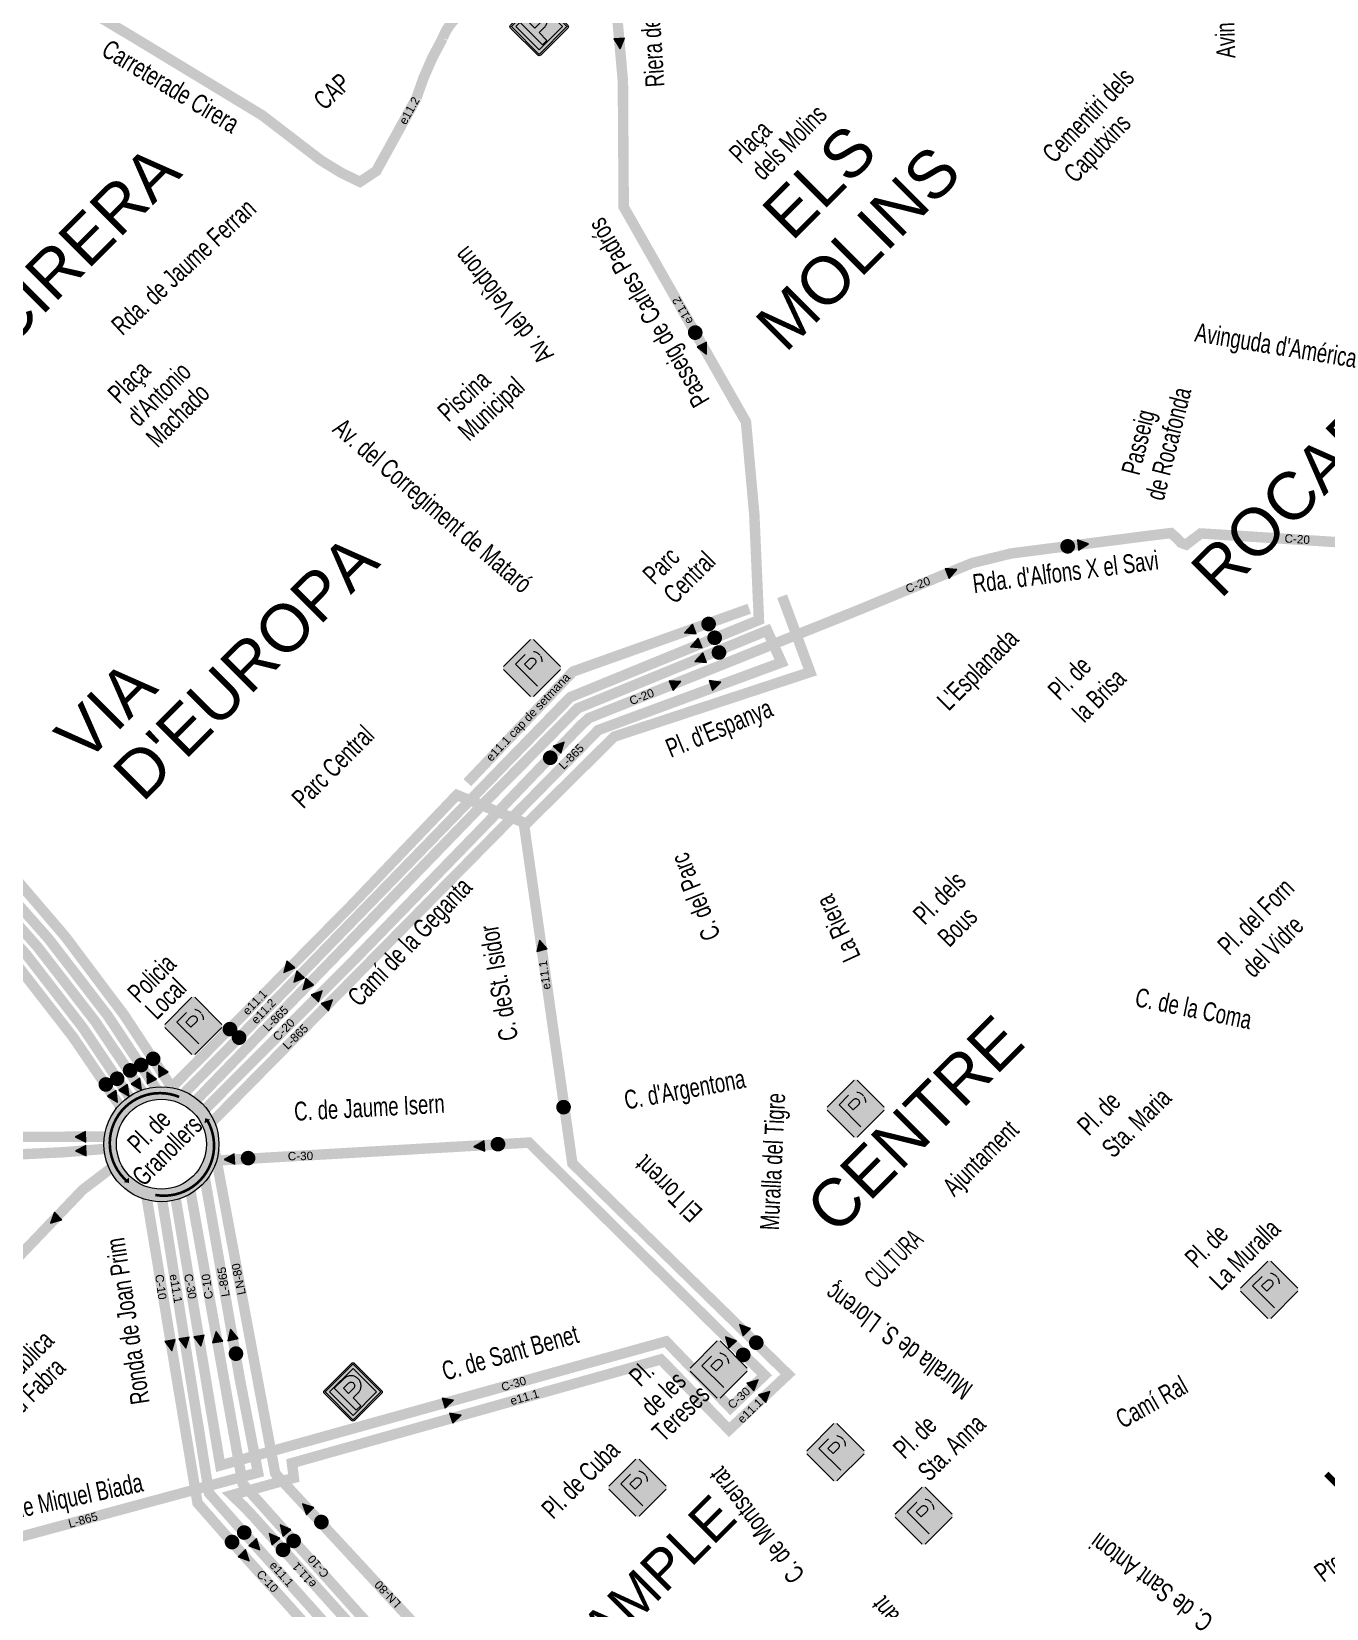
# Model space of a CAD drawing. Extents: x 449796 to 456316, y 4596501 to 4602531.
# Drawn here: x 452891 to 454127, y 4598677 to 4600182 of the extents above; entities that cross this region are included whole.
import ezdxf

# ---------------------------------------------------------------- set-up
doc = ezdxf.new("R2010")
doc.units = 0
doc.linetypes.add('TRAZOSX2', pattern=[38.099999999999994, 25.4, -12.7])
doc.layers.get('0').update_dxf_attribs({"linetype": 'CONTINUOUS', "lineweight": 0})
for name, color, linetype, lineweight in [('BLANC', 7, 'CONTINUOUS', 0), ('CAPA_ROTONDES', 250, 'CONTINUOUS', 0), ('DIRECCIONS-PARADES', 7, 'CONTINUOUS', 0), ('L-APARCAMENTGRATUIT', 7, 'CONTINUOUS', 0), ('L-APARCAMENTPAGAMENT', 7, 'CONTINUOUS', 0), ('L-C10', 57, 'CONTINUOUS', 0), ('L-C20', 25, 'CONTINUOUS', 0), ('L-C30', 14, 'CONTINUOUS', 0), ('L-C5', 205, 'CONTINUOUS', 0), ('L-e11.1', 210, 'CONTINUOUS', 0), ('L-e11.2', 201, 'CONTINUOUS', 0), ('L-N80', 160, 'CONTINUOUS', 0)]:
    doc.layers.add(name, color=color, linetype=linetype, lineweight=lineweight)
doc.styles.add('ARAIALN', font='arial.ttf', dxfattribs={"width": 0.8, "height": 18})
doc.styles.add('ARIAL', font='arial.ttf')

# ---------------------------------------------------------------- blocks, each defined once
blk = doc.blocks.new('P')
at = {"layer": 'L-APARCAMENTPAGAMENT'}
blk.add_hatch(color=172, dxfattribs=at).paths.add_polyline_path([(1.435167212504894, 39.99819298367947, 0.414213562373095), (-0.5944657232612371, 37.96856004698202), (-0.5944657237268984, 1.435167211573571, 0.4142135623730951), (1.435167211573571, -0.5944657237268984), (37.968560048379, -0.5944657232612371, 0.4142135624402939), (39.9981929846108, 1.435167211573571), (39.9981929846108, 37.96856004884467, 0.4142135623730913), (37.968560048379, 39.99819298367947)])
at = {"layer": 'L-APARCAMENTPAGAMENT', "true_color": 0xffffff}
h = blk.add_hatch(color=7, dxfattribs=at)
edge = h.paths.add_edge_path(flags=16)
edge.add_arc((24.05484896758571, 23.91307752439752), 3.495478944730116, 30.71059817088792, 49.30006168328151, ccw=False)
edge.add_arc((24.05484897037968, 23.91307752020657), 3.495478944322326, 5.592498012021792, 30.710598258793084, ccw=False)
edge.add_arc((24.05484898295254, 23.91307751182467), 3.495478933582907, 1.673142264735361e-07, 5.592498177674088, ccw=False)
edge.add_arc((24.05484896712005, 23.91307752486318), 3.495478948870347, -8.894966536140998, -6.139350716694025e-08, ccw=False)
edge.add_arc((24.05484896991402, 23.91307752067223), 3.495478945142701, -29.791601923780718, -8.894966472645024, ccw=False)
edge.add_arc((24.05484897270799, 23.91307751927525), 3.495478942230049, -51.264490652892505, -29.791601927498903, ccw=False)
edge.add_arc((24.05484896758571, 23.91307752439752), 3.495478949025283, 299.6227750311875, 308.7355093745671, ccw=False)
edge.add_arc((24.05484897084534, 23.91307752113789), 3.495478944427057, 279.6704905285054, 299.6227750106942, ccw=False)
edge.add_arc((24.054848971311, 23.91307752067223), 3.495478943761295, 269.99999999797603, 279.67049052188463, ccw=False)
edge.add_line((24.05484897037968, 20.41759857628495), (17.17664846846513, 20.41759857735508))
edge.add_line((17.1766484696418, 20.41759857814759), (17.17664846923022, 27.40855646617475))
edge.add_line((17.17664846917614, 27.40855646552518), (24.0548489724901, 27.40855646568981))
edge.add_arc((24.05484897037968, 23.91307752300054), 3.495478942984605, 64.20136737351157, 89.99999996491789, ccw=False)
edge.add_arc((24.05484897596762, 23.91307751880959), 3.49547894459056, 49.300061853778686, 64.20136749386359, ccw=False)
edge = h.paths.add_edge_path()
edge.add_arc((24.05484897177666, 23.91307752300054), 9.584377751416405, 307.6794013769576, 313.6419695487925)
edge.add_arc((24.05484897410497, 23.91307751787826), 9.5843777457481, 313.6419695591326, 322.5504112139257)
edge.add_arc((24.05484897270799, 23.91307752160355), 9.584377749280572, -37.44958880003903, -30.20358050608894)
edge.add_arc((24.05484896479174, 23.91307752579451), 9.58437775801698, -30.20358050847537, -24.89295224594267)
edge.add_arc((24.05484898062423, 23.91307751135901), 9.58437773804648, -24.89295220810667, -20.74165313887594)
edge.add_arc((24.05484896618873, 23.91307752579451), 9.584377756634114, -20.74165318891302, -11.77314218497909)
edge.add_arc((24.05484897503629, 23.91307751974091), 9.58437774717355, -11.77314215455291, -6.348978826227783)
edge.add_arc((24.0548489773646, 23.91307751322165), 9.584377743304197, -6.348978793625252, 4.232063234150635e-08)
edge.add_arc((24.05484896432608, 23.91307753045112), 9.584377757257382, -5.659157764173354e-08, 5.667254000176487)
edge.add_arc((24.05484897783026, 23.91307751415297), 9.584377745298376, 5.667254104664705, 12.19323907850049)
edge.add_arc((24.0548489629291, 23.9130775318481), 9.58437775612415, 12.19323895752766, 19.52774572658458)
edge.add_arc((24.05484897689894, 23.91307751787826), 9.584377747665616, 19.52774583245076, 32.68363649363748)
edge.add_arc((24.054848971311, 23.91307752067223), 9.584377750707587, 32.68363646133685, 38.02982573265564)
edge.add_arc((24.05484896758571, 23.91307752579451), 9.584377750571953, 38.02982569329566, 48.4655682337525)
edge.add_arc((24.05484897922724, 23.91307751415297), 9.584377751563233, 48.46556833135259, 55.56246225457729)
edge.add_arc((24.05484896525741, 23.9130775295198), 9.584377746891267, 55.56246213518865, 61.65457734612704)
edge.add_arc((24.05484897457063, 23.9130775174126), 9.584377752107605, 61.65457743087433, 71.82929009870801)
edge.add_arc((24.05484897224233, 23.91307751974091), 9.584377751600172, 71.82929008035917, 90.00000000664335)
edge.add_line((24.054848971311, 33.49745527142659), (11.08774966302621, 33.49745527224977))
edge.add_line((11.08774966327474, 33.49745527142659), (11.08774966343936, 3.909917369734234))
edge.add_line((11.0877496637404, 3.909917369950563), (17.17664846879355, 3.909917368880426))
edge.add_line((17.1766484673135, 3.909917368553579), (17.176648468219, 14.32869977096001))
edge.add_line((17.17664846917614, 14.32869977178052), (24.0548489724901, 14.32869977194516))
edge.add_arc((24.05484897503629, 23.91307751974091), 9.584377747873123, 269.9999999847449, 286.2427577278942)
edge.add_arc((24.05484896572307, 23.91307752905414), 9.584377759156581, 286.2427577653934, 293.5077133478839)
edge.add_arc((24.05484898015857, 23.91307751461864), 9.584377740199201, 293.5077133033909, 301.4631848625866)
edge.add_arc((24.05484896618873, 23.91307752719149), 9.584377758280404, 301.4631848943888, 307.6794013878447)
at = {"layer": 'BLANC', "color": 7, "true_color": 0xffffff}
blk.add_lwpolyline([(26.33424235554412, 26.56312258867547, -0.0812901872598679), (27.06011432642117, 25.6982254688628, -0.1100393314031237), (27.53369002463296, 24.25372099503875, -0.02440672045392688), (27.55032791662961, 23.91307752206922, -0.0388311125539456), (27.50828937627375, 23.37259401148185, -0.09143228955566976), (27.08835943229496, 22.17636011959985, -0.09396827701254386), (26.2420617705211, 21.18645447771996, -0.03978277228238483), (25.78262034803629, 20.87446284946054, -0.08727887551351807), (24.64202540740371, 20.46726892469451, -0.0422205352493504), (24.05484897037968, 20.41759857628495), (17.1766484696418, 20.41759857814759), (17.17664846917614, 27.40855646552518), (24.05484897224233, 27.4085564664565, -0.1130456603012297), (25.57611500797793, 27.06015913700685, -0.06511098961746435)], format="xyb", close=True, dxfattribs=at)
at = {"layer": 'L-APARCAMENTPAGAMENT', "color": 0}
for p, q in [((-0.5944657237268984, 1.435167211573571), (-0.5944657232612371, 37.968560048379)), ((1.435167212504894, 39.99819298321381), (37.96856004931033, 39.99819298414513)), ((39.9981929846108, 37.96856004884467), (39.99819298414513, 1.435167211573571)), ((37.968560048379, -0.5944657232612371), (1.435167211573571, -0.5944657237268984))]:
    blk.add_line(p, q, dxfattribs=at)
at = {"layer": 'L-APARCAMENTPAGAMENT', "color": 7, "true_color": 0xffffff}
for p, q in [((24.054848971311, 33.49745527142659), (11.08774966327474, 33.49745527142659)), ((11.08774966327474, 33.49745527142659), (11.0877496637404, 3.909917369950563))]:
    blk.add_line(p, q, dxfattribs=at)
for centre, radius, start, end in [((24.05484898062423, 23.91307751554996), 9.584377739646037, 313.6419695415607, 322.5504111963753), ((24.05484897410497, 23.9130775234662), 9.58437774701837, 32.68363645794631, 38.02982572891693), ((24.05484896525741, 23.91307752439752), 9.58437775709138, 322.5504112106204, 329.7964195044231), ((24.05484897550195, 23.91307751648128), 9.584377749447334, 19.52774583598304, 32.68363649703254), ((24.05484896525741, 23.91307752579451), 9.584377758311105, 329.7964194968187, 335.1070477594051), ((24.05484897922724, 23.91307751042768), 9.584377739116297, 335.1070478073385, 339.2583468764947), ((24.0548489689827, 23.91307752858847), 9.584377755220865, 339.2583467965741, 348.2268578002865), ((24.0548489568755, 23.91307753557339), 9.584377760880633, 12.19323892369323, 19.52774569210557), ((24.0548489857465, 23.91307751042768), 9.58437773782466, 5.66725413283524, 12.19323910679501), ((24.05484897596762, 23.91307751135901), 9.584377745812754, 353.6510212228974, 5.880599431093697e-08), ((24.05484896432608, 23.91307753045112), 9.584377757216224, 359.9999999436545, 5.667254000445632)]:
    blk.add_arc(centre, radius, start, end, dxfattribs=at)
blk = doc.blocks.new('PGRATIS')
at = {"layer": 'L-APARCAMENTGRATUIT', "linetype": 'TRAZOSX2'}
h = blk.add_hatch(color=150, dxfattribs=at)
edge = h.paths.add_edge_path()
edge.add_line((-0.00648022722452879, 0.6999097159132361), (-0.00648022722452879, 37.23330255271867))
edge.add_arc((2.023152708541602, 37.23330255225301), 2.029632935766131, 89.99999998685462, 179.9999999868546, ccw=False)
edge.add_line((2.023152709007263, 39.26293548801914), (38.55654554534703, 39.2629354884848))
edge.add_arc((38.55654554534702, 37.23330255318432), 2.029632935300484, 3.979039320256561e-13, 89.9999999999996, ccw=False)
edge.add_line((40.5861784806475, 37.23330255318433), (40.5861784806475, 0.6999097163788974))
edge.add_arc((38.55654554441571, 0.6999097168445585), 2.029632936231792, 269.99999998685456, 359.99999998685456, ccw=False)
edge.add_line((38.55654554395005, -1.329723219387233), (2.023152708075941, -1.329723219387233))
edge.add_arc((2.023152708075941, 0.6999097159132359), 2.029632935300469, 180, 270, ccw=False)
edge = h.paths.add_edge_path(flags=16)
edge.add_line((1.493519772775471, 0.6999097154475749), (1.493519772775471, 37.23330255225301))
edge.add_arc((2.023152708360548, 37.23330255289972), 0.5296329355850764, 89.9999999300382, 180.0000000699617, ccw=False)
edge.add_line((2.023152709007263, 37.7629354884848), (38.55654554488137, 37.76293548801914))
edge.add_arc((38.55654554556804, 37.23330255293967), 0.5296329350794693, 7.684280944886268e-08, 90.00000007428321, ccw=False)
edge.add_line((39.0861784806475, 37.23330255364999), (39.0861784806475, 0.6999097168445587))
edge.add_arc((38.55654554506243, 0.6999097161978434), 0.5296329355850773, -90.00000006996169, 6.996179990892415e-08, ccw=False)
edge.add_line((38.55654554441571, 0.1702767806127667), (2.023152708075941, 0.170276781078428))
edge.add_arc((2.023152707622109, 0.6999097159250651), 0.5296329348466371, 180.000000051655, 270.00000004909566, ccw=False)
at = {"layer": 'L-APARCAMENTGRATUIT', "true_color": 0xffffff}
h = blk.add_hatch(color=7, dxfattribs=at)
h.paths.add_polyline_path([(2.120233344845474, 37.834672014229, 0.414213562315829), (1.590600409079343, 37.30503907753155), (1.590600409079343, 0.7716462416574359, 0.4142135626175279), (2.120233343914151, 0.2420133058913052), (38.65362618211657, 0.2420133058913052, 0.414213562315829), (39.18325911695138, 0.7716462416574359), (39.18325911695138, 37.30503907753155, 0.4142135623600117), (38.65362618165091, 37.83467201283202)])
h.paths.add_polyline_path([(36.18325911602005, 34.83467201329768), (36.18325911741704, 3.242013305425644), (4.590600406285375, 3.242013305891305), (4.590600410010666, 34.834672014229)], flags=16)
at = {"layer": 'L-APARCAMENTGRATUIT', "linetype": 'TRAZOSX2'}
blk.add_hatch(color=150, dxfattribs=at).paths.add_polyline_path([(4.493519770447165, 3.170276780147105), (4.493519773706794, 34.76293548941612), (36.08617847971618, 34.76293548801914), (36.0861784806475, 3.170276780612767)])
at = {"layer": 'L-APARCAMENTGRATUIT', "true_color": 0xffffff}
h = blk.add_hatch(color=7, dxfattribs=at)
edge = h.paths.add_edge_path(flags=16)
edge.add_arc((23.09303511214249, 24.44821724837153), 3.495478944709013, 30.710598151135173, 49.30006166330969, ccw=False)
edge.add_arc((23.09303511674155, 24.44821724390543), 3.49547894303579, 5.592498005211894, 30.710598252573618, ccw=False)
edge.add_arc((23.09303512053186, 24.44821722492906), 3.495478941112812, 3.107550128333969e-07, 5.592498320834977, ccw=False)
edge.add_arc((23.09303511356138, 24.44821725173965), 3.495478948083296, 351.10503339660204, 359.99999987129206, ccw=False)
edge.add_arc((23.09303511606078, 24.44821724297269), 3.495478944258375, 330.2083980795689, 351.10503353224175, ccw=False)
edge.add_arc((23.09303511815585, 24.44821724174538), 3.495478941830409, 308.73550935464465, 330.20839807996526, ccw=False)
edge.add_arc((23.09303511647202, 24.44821724966711), 3.495478949063315, 299.62277495181564, 308.7355092949245, ccw=False)
edge.add_arc((23.09303511437025, 24.44821724468008), 3.495478945766976, 279.67049054077825, 299.6227750221691, ccw=False)
edge.add_arc((23.09303511528511, 24.44821724241064), 3.495478943376106, 270.00000000942987, 279.67049053224423, ccw=False)
edge.add_line((23.0930351158604, 20.95273829903454), (16.21483461372554, 20.9527382995002))
edge.add_line((16.21483461372554, 20.9527382995002), (16.21483461325988, 27.94369618874043))
edge.add_line((16.21483461325988, 27.94369618874043), (23.09303511725739, 27.94369618827477))
edge.add_arc((23.09303511350848, 24.44821724740651), 3.49547894086826, 64.20136734637828, 89.99999993855022, ccw=False)
edge.add_arc((23.0930351231155, 24.4482172361686), 3.495478946805014, 49.300061930104675, 64.20136756832312, ccw=False)
edge = h.paths.add_edge_path()
edge.add_arc((23.09303511710722, 24.4482172463244), 9.584377751537152, 307.6794013689263, 313.641969540805)
edge.add_arc((23.09303511963954, 24.4482172407661), 9.584377745767114, 313.641969552782, 322.5504112076269)
edge.add_arc((23.09303512333605, 24.44821724055997), 9.584377742707161, 322.5504111951682, 329.7964194890153)
edge.add_arc((23.09303510460025, 24.44821725243964), 9.584377764875805, 329.7964194839851, 335.1070477465663)
edge.add_arc((23.09303512106849, 24.4482172361738), 9.584377743090847, 335.1070477933312, 339.2583468625966)
edge.add_arc((23.09303510996524, 24.44821724656608), 9.584377757154936, 339.2583468280049, 348.2268578320071)
edge.add_arc((23.09303511895576, 24.44821724307175), 9.584377747640575, 348.2268578414908, 353.6510211696458)
edge.add_arc((23.09303512829963, 24.44821723429826), 9.58437773738381, 353.6510212155954, 360.0000000517573)
edge.add_arc((23.09303511013315, 24.44821725958996), 9.584377755550285, 359.9999999005625, 365.6672539570627)
edge.add_arc((23.09303511845348, 24.44821723264636), 9.584377749931338, 5.667254122257053, 12.19323909610249)
edge.add_arc((23.09303510508656, 24.4482172519401), 9.58437775892169, 12.1932389664884, 19.52774573529018)
edge.add_arc((23.09303512145656, 24.44821724063564), 9.584377747271958, 19.52774583169268, 32.6836364919744)
edge.add_arc((23.09303511038049, 24.44821724460394), 9.584377754451419, 32.68363643625275, 38.02982570756965)
edge.add_arc((23.09303511883956, 24.44821724655113), 9.584377746588684, 38.02982572955453, 48.46556827001252)
edge.add_arc((23.09303511290946, 24.44821724248799), 9.584377753562247, 48.46556825958163, 55.56246218280755)
edge.add_arc((23.09303511529354, 24.44821725105571), 9.584377745147865, 55.56246216559763, 61.6545773764408)
edge.add_arc((23.09303512099978, 24.44821723883688), 9.584377753192435, 61.65457744114354, 71.82929010905487)
edge.add_arc((23.09303511762981, 24.44821724213802), 9.584377751106835, 71.82929008375953, 90.00000001057757)
edge.add_line((23.0930351158604, 34.03259499324486), (10.12593580735847, 34.03259499464184))
edge.add_line((10.12593580735847, 34.03259499464184), (10.12593580782413, 4.445057092234492))
edge.add_line((10.12593580782413, 4.445057092234492), (16.21483461279422, 4.44505709130317))
edge.add_line((16.21483461279422, 4.44505709130317), (16.2148346141912, 14.86383949453011))
edge.add_line((16.2148346141912, 14.86383949453011), (23.09303511679173, 14.86383949406445))
edge.add_arc((23.09303511878978, 24.44821724343735), 9.584377749372901, 269.9999999880555, 286.2427577319236)
edge.add_arc((23.09303510810085, 24.44821724601485), 9.584377754837298, 286.2427577889621, 293.5077133716164)
edge.add_arc((23.093035129205, 24.44821723513819), 9.584377736445466, 293.5077132818607, 301.4631848411248)
edge.add_arc((23.09303510468902, 24.44821725192354), 9.584377763559093, 301.4631849137604, 307.6794014072207)
at = {"layer": 'L-APARCAMENTGRATUIT', "color": 0}
for points in [[(-0.00648022722452879, 0.6999097159132361), (-0.00648022722452879, 37.23330255271867, -0.4142135623730951), (2.023152709007263, 39.26293548801914), (38.55654554534703, 39.2629354884848, -0.4142135623730914), (40.5861784806475, 37.23330255318433), (40.5861784806475, 0.6999097163788974, -0.4142135623730951), (38.55654554395005, -1.329723219387233), (2.023152708075941, -1.329723219387233, -0.4142135623730951)], [(1.493519772775471, 0.6999097154475749), (1.493519772775471, 37.23330255225301, -0.4142135630883774), (2.023152709007263, 37.7629354884848), (38.55654554488137, 37.76293548801914, -0.4142135623600119), (39.0861784806475, 37.23330255364999), (39.0861784806475, 0.6999097168445587, -0.4142135630883774), (38.55654554441571, 0.1702767806127667), (2.023152708075941, 0.170276781078428, -0.4142135623600119)], [(28.95141456415877, 16.86272536125034, 0.02602248311145887), (29.70769169135019, 17.5123239881359, 0.03888999791041988), (30.70196379814297, 18.62031014310196, 0.03162721462831902), (31.37627000175416, 19.62656641704962, 0.02317613535370475), (31.7869838969782, 20.41392034525052, 0.01811544050142973), (32.05621879687533, 21.05386381968856, 0.03915249898412983), (32.47578765684739, 22.49264785740525, 0.02367179735328028), (32.61862983461469, 23.38833889039233, 0.02770973505865705), (32.67741286568344, 24.44821724295616, 0.02473310215467502), (32.63056606892496, 25.39468446513638, 0.02848267975050407), (32.4611972020939, 26.472528480459, 0.03201375306681049), (32.12611689744517, 27.6519229747355, 0.05746653618032754), (31.15987078892067, 29.62378089269623, 0.02333138342901755), (30.64255515811965, 30.3528801468201, 0.04556601323169925), (29.4481485793367, 31.62267399905249, 0.03097594293896027), (28.51307225367054, 32.35286741284654, 0.02658812985745408), (27.6435642526485, 32.88343991152942, 0.04442474951268622), (26.08191607380286, 33.55463736783713, 0.07945122712176132), (23.0930351158604, 34.03259499324486), (10.12593580735847, 34.03259499464184), (10.12593580782413, 4.445057092234492), (16.21483461279422, 4.44505709130317), (16.2148346141912, 14.86383949453011), (23.09303511679173, 14.86383949406445, 0.07099130104744687), (25.77385899284855, 15.24639784730971, 0.03170997068474567), (26.91598004801199, 15.65928164869547, 0.03472624190241036), (28.09560680668801, 16.27297575818375, 0.02713001450662415)], [(25.37242850055918, 27.0982623109594, -0.0812901872598679), (26.09830047097057, 26.23336519068107, -0.1100393314031237), (26.5718761687167, 24.78886071778834, -0.02440672045392688), (26.58851406164467, 24.44821724388748, -0.0388311125539456), (26.54647552035749, 23.90773373376578, -0.09143228955566976), (26.12654557731003, 22.71149984188378, -0.09396827701254386), (25.28024791553617, 21.72159420000389, -0.03978277228238483), (24.82080649258569, 21.40960257267579, -0.08727887551351807), (23.68021155148745, 21.00240864697844, -0.0422205352493504), (23.0930351158604, 20.95273829903454), (16.21483461372554, 20.9527382995002), (16.21483461325988, 27.94369618874043), (23.09303511725739, 27.94369618827477, -0.1130456603012297), (24.61430115206167, 27.59529885835946, -0.06511098961746435)]]:
    blk.add_lwpolyline(points, format="xyb", close=True, dxfattribs=at)
blk.add_lwpolyline([(4.493519770447165, 3.170276780147105), (4.493519773706794, 34.76293548941612), (36.08617847971618, 34.76293548801914), (36.0861784806475, 3.170276780612767)], close=True, dxfattribs=at)
blk = doc.blocks.new('PARADA')
h = blk.add_hatch(color=7)
edge = h.paths.add_edge_path(flags=17)
edge.add_arc((-2.132824391773164, -1.323378832770869), 2.160570378535688, 0, 360)
edge = h.paths.add_edge_path()
edge.add_arc((-2.132824391773164, -1.323378832770869), 3.240855567803532, 0, 360)
blk.add_hatch(color=0).paths.add_polyline_path([(-0.3602577005652426, 0.4557032827148509, 1), (-3.895791606497979, -3.079830623217887, 1)])
at = {"color": 0}
blk.add_circle((-2.128024653531611, -1.312063670251518), 2.5, dxfattribs=at)
blk = doc.blocks.new('DIRECCIO')
at = {"layer": 'DIRECCIONS-PARADES', "linetype": 'TRAZOSX2', "extrusion": (-1.222571446028071e-16, 7.056756462613449e-18, -1)}
blk.add_hatch(color=0, dxfattribs=at).paths.add_polyline_path([(-0.576246926560998, 9.983383170794696), (-4.656612607067292e-10, 2.328306365148768e-09), (9.69525970425457, 5.567938512656838)])
at = {"layer": 'DIRECCIONS-PARADES', "color": 0, "linetype": 'TRAZOSX2', "extrusion": (-1.222571446028071e-16, 7.056756462613449e-18, -1)}
for p, q in [((0.576246926560998, 9.983383170794696), (-9.695259704254568, 5.567938512656838)), ((-9.695259704254568, 5.567938512656838), (4.656612873077393e-10, 2.328306436538696e-09))]:
    blk.add_line(p, q, dxfattribs=at)
at = {"layer": 'DIRECCIONS-PARADES', "linetype": 'TRAZOSX2', "extrusion": (-1.222571446028071e-16, 7.056756462613449e-18, -1)}
blk.add_line((4.656612873077393e-10, 2.328306436538696e-09), (0.576246926560998, 9.983383170794696), dxfattribs=at)

msp = doc.modelspace()

# ---------------------------------------------------------------- hatches: boundary and pattern name
at = {"layer": 'CAPA_ROTONDES'}
h = msp.add_hatch(color=256, dxfattribs=at)
h.paths.add_polyline_path([(453053.9175261862, 4599158.822539457, 1), (452976.2408957158, 4599081.145908987, 1)])
h.paths.add_polyline_path([(453045.4322448119, 4599150.337258083, -1), (452984.7261770901, 4599089.631190361, -1)], flags=16)
at = {"layer": 'CAPA_ROTONDES', "linetype": 'TRAZOSX2', "true_color": 0xffffff}
for points in [[(453056.2067048551, 4599139.843280719), (453059.1342441574, 4599141.685174863, 0.0003163895837371341), (453059.0856625448, 4599141.762283048), (453061.5756579296, 4599143.435580089), (453056.9492595448, 4599144.885565376)], [(452984.0007519741, 4599088.096540324), (452981.4024364157, 4599085.813599969, 0.0003163895837371341), (452981.4626338407, 4599085.745173985), (452979.2695799973, 4599083.698099282), (452984.0674031763, 4599083.000308418)]]:
    msp.add_hatch(color=7, dxfattribs=at).paths.add_polyline_path(points)

# ---------------------------------------------------------------- linework, layer by layer
for radius in [54.92567214516546, 42.92567214516546]:
    msp.add_circle((453015.0792109511, 4599119.984224223), radius)
at = {"layer": 'CAPA_ROTONDES', "color": 7, "true_color": 0xffffff, "const_width": 2.5}
for points in [[(452982.2063852542, 4599084.78476678, -0.8493635002917348), (453032.02388977, 4599165.170286997, -1.50760659226491)], [(453009.3143317595, 4599071.533281607, 0.6330952546550206), (453059.1300003645, 4599142.364511585, -1.50760659226491)]]:
    msp.add_lwpolyline(points, format="xyb", dxfattribs=at)
at = {"layer": 'L-C10', "const_width": 10}
for points in [[(453031.4119330375, 4599164.302533385, 0.04761436159961725), (452862.0561296302, 4599389.761785287, -0.2181533264466471), (452762.9849818503, 4599650.05476953, -0.09051062211234072)], [(452979.8623453318, 4599150.150922379, 0.04688291495298295), (452818.9738098835, 4599357.301629475, -0.1906625204552333), (452708.6155040282, 4599619.42067563, -0.1987352503872632)]]:
    msp.add_lwpolyline(points, format="xyb", dxfattribs=at)
at = {"layer": 'L-C10'}
msp.add_lwpolyline([(452999.9677242993, 4599075.277896347, 10, 10, 0), (453049.5957133669, 4598777.471376248, 10, 10, 0), (453079.8666347974, 4598742.999198478, 10, 10, 0), (453376.7045041199, 4598410.922856686, 10, 10, 0), (453370.7735498121, 4598388.554319111, 10, 10, 0), (452927.3941536114, 4597971.428288232, 0, 0, 0)], format="xyseb", dxfattribs=at)
at = {"layer": 'L-C10', "const_width": 10}
msp.add_lwpolyline([(452958.2905897823, 4597947.561274302), (453407.4751427206, 4598370.209155668), (453419.6778467312, 4598430.274577327), (453092.6989826544, 4598795.819332366), (453041.3393513793, 4599083.462005157)], dxfattribs=at)
at = {"layer": 'L-C20', "const_width": 10}
msp.add_lwpolyline([(453056.6728607097, 4599153.333480532), (453201.3652573247, 4599298.216794468), (453327.637367341, 4599428.313119679), (453415.0387810899, 4599519.394641004), (453423.0825198211, 4599526.795230692), (453679.7153841269, 4599629.645413995), (453789.0165540895, 4599674.842871051), (453826.2775311072, 4599684.01538635), (453958.2354177472, 4599701.011308491), (453978.7477273867, 4599703.48509027), (453984.1392814773, 4599698.864141418), (453988.6320067949, 4599694.114547688), (453993.3824147808, 4599692.446662956), (453999.1617772935, 4599696.942395006), (454007.3812838611, 4599703.108031057), (454024.0732648389, 4599702.085585912), (454179.3007858708, 4599692.126717264)], dxfattribs=at)
msp.add_lwpolyline([(453001.7486793902, 4599163.187245949, 0.0491761438580306), (452837.6960495535, 4599375.345226735, -0.1887617138659183), (452733.9719980423, 4599620.455105975, -0.1989517307651832)], format="xyb", dxfattribs=at)
at = {"layer": 'L-C30', "const_width": 10}
msp.add_lwpolyline([(452989.2075765547, 4599158.144063596, 0.05009547259060874), (452828.3361090941, 4599366.322187498, -0.1888179980451316), (452721.1533008642, 4599619.423243804, -0.1988408706380917)], format="xyb", dxfattribs=at)
at = {"layer": 'L-C30'}
msp.add_lwpolyline([(453027.4453229124, 4599075.713807167, 10, 10, 0), (453071.2631440688, 4598813.319254889, 10, 10, 0), (453496.913187428, 4598931.76195887, 10, 10, 0), (453558.1964256412, 4598868.295484903, 10, 10, 0), (453590.92368653, 4598899.504354252, 10, 10, 0), (453365.9799532264, 4599121.578374715, 10, 10, 0), (453057.3606895697, 4599103.813164038, 0, 0, 0)], format="xyseb", dxfattribs=at)
at = {"layer": 'L-C30', "const_width": 10}
msp.add_lwpolyline([(452970.7651038293, 4599099.903177749), (452939.9186202262, 4599076.499296623), (452854.6506611402, 4598987.271438787), (452718.5304145974, 4598814.333605326), (452650.2297752195, 4598707.554771798)], dxfattribs=at)
at = {"layer": 'L-C5', "const_width": 10}
msp.add_lwpolyline([(452968.8271875812, 4599127.305398409), (452684.9720491533, 4599126.376729352, 0.04412229280890498), (452517.9019178177, 4599101.605204795, -0.09218191772764975), (452354.6853559013, 4599096.64309671), (452032.320924769, 4599122.28747112, -0.145636363628727), (451784.1357048945, 4599218.156409037), (451550.0784852295, 4599471.697283004, -0.2192599792997278), (451500.6665038328, 4599623.972196518, 0.1849660925524748), (451457.2692634155, 4599834.036865171, 0.09366086211531144), (451351.1157207183, 4599936.618429265, 0.09366086211531144)], format="xyb", dxfattribs=at)
at = {"layer": 'L-C5'}
for points in [[(453058.9563137407, 4599136.787863659, 10, 10, 0), (453347.7921601161, 4599429.66223336, 10, 10, 0), (453432.2383579295, 4599515.48076701, 10, 10, 0), (453607.0891391974, 4599579.971059076, 10, 10, 0), (453593.3624928633, 4599610.37265325, 10, 10, 0), (453412.4921762231, 4599536.180331415, 10, 10, 0), (453323.5941473567, 4599446.276132602, 10, 10, 0), (453043.9116616752, 4599157.454438389, 0, 0, 0)], [(452667.0869051717, 4598687.465061642, 10, 10, 0), (453107.2935577447, 4598806.511264247, 10, 10, 0), (453089.8310211825, 4598896.453410146, 10, 10, 0), (453056.0634891407, 4599090.331463416, 10, 10, 0)]]:
    msp.add_lwpolyline(points, format="xyseb", dxfattribs=at)
at = {"layer": 'L-e11.1', "linetype": 'TRAZOSX2', "const_width": 10}
for points in [[(453363.0192552449, 4599425.5119364), (453447.328052196, 4599509.11785771), (453634.4474667953, 4599570.769182925), (453607.653542107, 4599643.209106157)], [(453576.2764238154, 4599631.22252149), (453407.9819958583, 4599571.286913319), (453307.1056785029, 4599465.201577323)]]:
    msp.add_lwpolyline(points, dxfattribs=at)
at = {"layer": 'L-e11.1', "const_width": 10}
for points in [[(453360.9706675468, 4599427.067967841), (453297.169034529, 4599453.459916798), (453196.5640577564, 4599348.161466791), (453024.6282067935, 4599173.981810797)], [(453102.7710822038, 4598764.690075535), (453093.8143522074, 4598774.09482385), (453082.4359457158, 4598785.017043149), (453141.4920812065, 4598801.452272796), (453139.7279899553, 4598815.587311763), (453491.9505502856, 4598914.576422866), (453557.0203009031, 4598847.347986817), (453613.2918421498, 4598900.283483069), (453407.3962350732, 4599101.689692779), (453360.9706675473, 4599427.067967841)], [(452949.3753572308, 4597957.022702765), (453395.6237791837, 4598377.088966731), (453406.4630463298, 4598426.464427644), (453102.7710822038, 4598764.690075535), (453102.7710822038, 4598764.690075535)]]:
    msp.add_lwpolyline(points, dxfattribs=at)
at = {"layer": 'L-e11.1'}
msp.add_lwpolyline([(453014.5361935676, 4599074.604682446, 10, 10, 0), (453060.5574124563, 4598786.935674974, 10, 10, 0), (453089.717432327, 4598753.867634369, 10, 10, 0), (453391.2349761184, 4598417.043399736, 10, 10, 0), (453383.3899989622, 4598383.586389327, 10, 10, 0), (452938.2760504183, 4597963.997931328, 0, 0, 0)], format="xyseb", dxfattribs=at)
at = {"layer": 'L-e11.2'}
msp.add_lwpolyline([(452916.3545424922, 4600219.846333225, 10, 10, 0), (452916.3545424924, 4600219.846333225, 10, 10, 0), (452989.3963087578, 4600176.226208043, 10, 10, 0), (453111.4150884305, 4600102.232177603, 10, 10, 0), (453167.100229905, 4600059.49947253, 10, 10, 0), (453187.175998386, 4600047.196358015, 10, 10, 0), (453204.6590438574, 4600038.779421961, 10, 10, 0), (453220.1999159746, 4600049.143422646, 10, 10, 0), (453258.4143985903, 4600118.434758219, 10, 10, -0.05509951239061067), (453283.6691772006, 4600176.068419825, 10, 10, -0.1334940485821265), (453299.2722231776, 4600197.813930045, 10, 10, -0.1819762969328264), (453432.0189604891, 4600303.645870322, 10, 10, -0.4436801355832096), (453441.179020902, 4600298.107880356, 10, 10, 0), (453455.6462735602, 4600134.816645364, 10, 10, 0), (453456.4318808155, 4600014.82083388, 10, 10, 0), (453573.1260023488, 4599809.650141553, 10, 10, 0), (453581.0668582221, 4599721.529286155, 10, 10, 0), (453585.4841891467, 4599620.463800088, 10, 10, 0), (453405.3750651139, 4599546.779583963, 10, 10, 0), (453147.1284110853, 4599281.248494722, 10, 10, 0), (453087.3685184142, 4599219.967379753, 10, 10, 0), (453036.558002556, 4599168.39245019, 0, 0, 0)], format="xyseb", dxfattribs=at)
at = {"layer": 'L-e11.2', "const_width": 10}
msp.add_lwpolyline([(451939.6849114271, 4598339.142205451), (452105.4217005057, 4598436.647626599), (451994.3491726156, 4598496.48586305, -0.1171660224491297), (451872.8990708179, 4598604.610456727), (451870.1968062189, 4598614.456169203), (452137.0705570321, 4598744.211914709), (452406.6280949837, 4599078.019968885), (452455.216693988, 4599076.462542646), (452538.2907842735, 4599089.80233325, -0.07908781925558314), (452819.5931289716, 4599109.127137483, 0.02444795909581655), (452971.887901902, 4599116.397951148, 3.735288270084364)], format="xyb", dxfattribs=at)
at = {"layer": 'L-N80', "const_width": 10}
msp.add_lwpolyline([(453014.473853661, 4599166.570753403, 0.05147873831212065), (452847.0535348963, 4599384.370848552, -0.1990683227886817), (452748.3995967922, 4599626.722821463, -2.187180861924299)], format="xyb", dxfattribs=at)
at = {"layer": 'L-N80'}
msp.add_lwpolyline([(454011.9351211339, 4598579.453942121, 10, 10, 0), (453645.4134464273, 4598238.99471418, 10, 10, 0), (453547.2910740126, 4598347.928031688, 10, 10, 0), (453123.6896099637, 4598805.793694434, 10, 10, 0), (453065.3468739733, 4599117.477677541, 0, 0, 0)], format="xyseb", dxfattribs=at)

# ---------------------------------------------------------------- block references
at = {"layer": 'L-APARCAMENTGRATUIT', "rotation": 45.00000000000001}
for p in [(453374.7879982139, 4600159.28748861), (453197.0618074727, 4598855.751462394)]:
    msp.add_blockref('PGRATIS', p, dxfattribs=at)
at = {"layer": 'L-APARCAMENTPAGAMENT'}
for p, rotation in [((453368.9581915839, 4599546.766265881), 44.99999999999999), ((453045.6147648189, 4599205.113994061), 45.00000000000001), ((453677.8297997743, 4599126.108280972), 45.00000000000001), ((454072.6189748072, 4598953.172476224), 45.00000000000001), ((453546.967633354, 4598877.056743543), 45.00000000000001), ((453658.5908494263, 4598798.115433192), 45.00000000000001), ((453469.5811822044, 4598764.158916303), 45.00000000000001), ((453742.8118546219, 4598737.54211759), 45.00000000000001)]:
    msp.add_blockref('P', p, dxfattribs=dict(at, rotation=rotation))
at = {"layer": 'L-C10', "color": 7, "true_color": 0xffffff, "xscale": 2.16, "yscale": 2.16, "zscale": 2.16, "rotation": 45.00000000000001}
for p in [(453008.466314349, 4599206.792430639), (452963.288111867, 4599182.351935385), (453083.7626395159, 4598745.503748113), (453142.5531290983, 4598746.537184899)]:
    msp.add_blockref('PARADA', p, dxfattribs=at)
at = {"layer": 'L-C10', "color": 7, "true_color": 0xffffff}
for p, rotation in [((453012.5106715864, 4599184.106317137), 300.6341928985951), ((452971.8562595892, 4599171.320541727), 127.1886710846584), ((453028.3235862167, 4598933.425552142), 102.6184181544848), ((453063.8980960264, 4598930.515556631), 282.6184181544847), ((453130.9209757255, 4598745.868889435), 313.1969554070089), ((453095.483321638, 4598733.068587683), 137.1367271164517)]:
    msp.add_blockref('DIRECCIO', p, dxfattribs=dict(at, rotation=rotation))
at = {"layer": 'L-C20', "color": 7, "true_color": 0xffffff, "xscale": 2.16, "yscale": 2.16, "zscale": 2.16}
for p, rotation in [((453876.1393849547, 4599694.416151768), 106.7643465081053), ((453380.8743498717, 4599488.901863032), 148.80302997749), ((452986.4539002624, 4599195.763774097), 45.00000000000001)]:
    msp.add_blockref('PARADA', p, dxfattribs=dict(at, rotation=rotation))
at = {"layer": 'L-C20', "color": 7, "true_color": 0xffffff}
for p, rotation in [((453889.6678837813, 4599697.062614823), 188.9530175927636), ((453763.4198133505, 4599669.497427126), 205.2328046251787), ((453499.7429578186, 4599562.526205495), 205.2328046251788), ((453389.149712909, 4599499.926490636), 230.9917010621483), ((453157.9819038243, 4599262.715275893), 229.6068920864286), ((452994.6186548354, 4599183.060696304), 127.1886710846584)]:
    msp.add_blockref('DIRECCIO', p, dxfattribs=dict(at, rotation=rotation))
at = {"layer": 'L-C30', "color": 7, "true_color": 0xffffff, "xscale": 2.16, "yscale": 2.16, "zscale": 2.16, "rotation": 45.00000000000001}
for p in [(452974.023069698, 4599187.79379316), (453337.6287597899, 4599125.34619543), (453099.0801732811, 4599112.021515802), (453571.7483445228, 4598924.154365467)]:
    msp.add_blockref('PARADA', p, dxfattribs=at)
at = {"layer": 'L-C30', "color": 7, "true_color": 0xffffff}
for p, rotation in [((452982.7549484529, 4599177.127100111), 127.1886710846584), ((453085.1387507848, 4599100.944961609), 6.836442692067823), ((453323.7642914406, 4599113.26152006), 6.836442692067823), ((452920.0124480098, 4599047.907400191), 46.91540907507733), ((453055.9728129189, 4598937.737192433), 102.6184181544848), ((453556.8124027119, 4598925.353873674), 316.1373055435239), ((453573.9746788982, 4598891.942531395), 225.852692217934), ((453283.0179557677, 4598877.418799707), 201.4175750506453)]:
    msp.add_blockref('DIRECCIO', p, dxfattribs=dict(at, rotation=rotation))
at = {"layer": 'L-C5', "color": 7, "linetype": 'TRAZOSX2', "true_color": 0xffffff}
for p, xscale, yscale, zscale, rotation in [((453538.6937675177, 4599621.929749601), 2.160000000000001, 2.160000000000001, 2.160000000000001, 45.00000000000004), ((453548.5938261979, 4599594.718642805), 2.16, 2.16, 2.16, 45.00000000000001), ((453087.4786245035, 4598925.33131666), 2.16, 2.16, 2.16, 45.00000000000001)]:
    msp.add_blockref('PARADA', p, dxfattribs=dict(at, xscale=xscale, yscale=yscale, zscale=zscale, rotation=rotation))
for p, rotation in [((453525.5790694309, 4599607.164480653), 24.58911519332572), ((453535.4791281112, 4599579.953373857), 24.58911519332581), ((453538.1467027885, 4599562.703938368), 201.3200023609964), ((453160.3952518632, 4599271.735458915), 52.29815962653091), ((453167.6872085264, 4599254.411979087), 227.8739917901249), ((452942.8331129665, 4599122.092631737), 3.774863260975917), ((453078.475840295, 4598932.446954656), 286.0297504289526)]:
    msp.add_blockref('DIRECCIO', p, dxfattribs=dict(at, rotation=rotation))
at = {"layer": 'L-e11.1', "color": 7, "linetype": 'TRAZOSX2', "true_color": 0xffffff}
for p, rotation in [((453373.5025753591, 4599304.064606491), 287.3358065628519), ((453142.3313654531, 4599288.368767701), 52.29815962653087), ((453570.331489797, 4598937.186192969), 317.1950678686138), ((453585.220477619, 4598880.786748184), 225.8526922182543), ((453290.2457572471, 4598863.096784135), 201.4175750509657), ((453120.5759414778, 4598737.394511833), 313.1969554070089), ((453105.7565383189, 4598743.430603536), 137.1367271109532)]:
    msp.add_blockref('DIRECCIO', p, dxfattribs=dict(at, rotation=rotation))
for p, xscale, yscale, zscale, rotation in [((453081.7444813257, 4599235.143105271), 2.160000000000001, 2.160000000000001, 2.160000000000001, 45.00000000000004), ((453400.2384422383, 4599160.644399522), 2.16, 2.16, 2.16, 45.00000000000001), ((453584.1979880148, 4598935.824735573), 2.16, 2.16, 2.16, 45.00000000000001), ((453095.3823949693, 4598754.539562997), 2.16, 2.16, 2.16, 45.00000000000001), ((453132.3992786157, 4598738.004629358), 2.16, 2.16, 2.16, 45.00000000000001)]:
    msp.add_blockref('PARADA', p, dxfattribs=dict(at, xscale=xscale, yscale=yscale, zscale=zscale, rotation=rotation))
at = {"layer": 'L-e11.1', "color": 7, "true_color": 0xffffff, "rotation": 102.6184181544848}
msp.add_blockref('DIRECCIO', (453041.7353966376, 4598935.910726478), dxfattribs=at)
at = {"layer": 'L-e11.2', "color": 7, "linetype": 'TRAZOSX2', "true_color": 0xffffff}
for p, rotation in [((453457.0147069723, 4600176.115352107), 98.68208000434593), ((453535.5273079146, 4599885.59374594), 119.6485223275631), ((453531.2221509861, 4599593.938337605), 24.58911519332581), ((453151.8036344124, 4599278.940895752), 52.29815962653091), ((452943.1157331862, 4599108.910512312), 3.774863260975917)]:
    msp.add_blockref('DIRECCIO', p, dxfattribs=dict(at, rotation=rotation))
for p, xscale, yscale, zscale, rotation in [((453525.945014232, 4599900.129727856), 2.16, 2.16, 2.16, 45.00000000000001), ((453544.4800051133, 4599608.807590707), 2.16, 2.16, 2.16, 45.00000000000001), ((453090.4888191322, 4599227.046851576), 2.160000000000001, 2.160000000000001, 2.160000000000001, 45.00000000000004)]:
    msp.add_blockref('PARADA', p, dxfattribs=dict(at, xscale=xscale, yscale=yscale, zscale=zscale, rotation=rotation))
at = {"layer": 'L-N80', "color": 7, "true_color": 0xffffff, "xscale": 2.16, "yscale": 2.16, "zscale": 2.16, "rotation": 45.00000000000001}
msp.add_blockref('PARADA', (452997.040813363, 4599200.889671038), dxfattribs=at)
at = {"layer": 'L-N80', "color": 7, "true_color": 0xffffff, "rotation": 300.6341928985951}
msp.add_blockref('DIRECCIO', (453001.441999382, 4599177.623119949), dxfattribs=at)
at = {"layer": 'L-N80', "color": 7, "linetype": 'TRAZOSX2', "true_color": 0xffffff, "rotation": 318.7418778903644}
msp.add_blockref('DIRECCIO', (453153.4557434984, 4598766.026364036), dxfattribs=at)
at = {"layer": 'L-N80', "color": 7, "linetype": 'TRAZOSX2', "true_color": 0xffffff, "xscale": 2.16, "yscale": 2.16, "zscale": 2.16, "rotation": 356.9054351980851}
msp.add_blockref('PARADA', (453172.5657698067, 4598761.917796668), dxfattribs=at)

# ---------------------------------------------------------------- texts
at = {"color": 0, "style": 'ARAIALN'}
for s, rotation, width, p in [('Riera de Figuera Major', 93.7058335209249, 0.7, (453495.3694670245, 4600129.823416402)), ('Avingudadel Perú', 91.75925416307797, 0.7, (454040.2794726354, 4600157.067308322)), ('Carreterade Cirera', 328.8917720093888, 0.7, (452956.543640597, 4600160.233740316)), ('CAP', 42.8225644671174, 0.7, (453170.7592800482, 4600106.258536514)), ('Cementiri dels', 46.34660269897091, 0.7, (453867.357343372, 4600055.581601866)), ('dels Molins', 45, 0.7, (453589.5158986361, 4600039.146663046)), ('Plaça', 45, 0.7, (453567.9260887072, 4600055.302239954)), ('Caputxins', 46.34660269897091, 0.7, (453887.7932635304, 4600036.634146471)), ('Rda. de Jaume Ferran', 42.8225644671174, 0.7, (452977.7802395831, 4599891.333298621)), ('Passeig de Carles Padrós', 120.2301310366939, 0.7, (453539.1417088973, 4599830.485250203)), ('Av. del Velòdrom', 128.3989438219428, 0.7, (453390.4346661947, 4599873.802685291)), ("Avinguda d'América", 350.6161324968662, 0.7, (454000.7270586361, 4599886.621817489)), ('Plaça', 45, 0.7, (452974.8881977154, 4599825.929090661)), ("d'Antonio ", 45, 0.7, (452993.3589157712, 4599804.11143527)), ('Piscina', 42.8225644671174, 0.7, (453289.103393047, 4599808.780174228)), ('Municipal', 42.8225644671174, 0.7, (453308.7396883353, 4599790.299414899)), ('Machado', 45, 0.7, (453011.3978251372, 4599784.068447037)), ('de Rocafonda', 75.89273721414723, 0.7, (453971.7616772669, 4599733.504900199)), ('Passeig', 75.89273721414723, 0.7, (453948.609319814, 4599757.711628922)), ('Av. del Corregiment de Mataró', 319.3679533228109, 0.7, (453177.3396247997, 4599800.99098816)), ('Parc', 45, 0.7, (453485.6278296598, 4599653.262353897)), ('Central', 45, 0.7, (453505.2641249482, 4599634.781594568)), ("Rda. d'Alfons X el Savi", 7.360268287827589, 0.7, (453790.8446955334, 4599646.116271229)), ("L'Esplanada", 45, 0.7, (453766.5881779019, 4599532.803129549)), ('Pl. de', 45, 0.7, (453872.4000395713, 4599542.887406319)), ('la Brisa', 45, 0.7, (453895.888880448, 4599521.487257745)), ("Pl. d'Espanya", 22.29535328883272, 0.7, (453501.3089039666, 4599488.718400935)), ('Parc Central', 45, 0.7, (453150.494778457, 4599439.62488542)), ('C. del Parc', 111.5862769713294, 0.7, (453549.2279847697, 4599318.923741348)), ('Camí de la Geganta', 46.25283460944363, 0.7, (453204.1206880625, 4599250.207960572)), ('Pl. dels', 45, 0.7, (453743.619301507, 4599328.538490467)), ('Pl. del Forn', 45, 0.7, (454034.3191251541, 4599299.286475767)), ('La Riera', 114.6170321312305, 0.7, (453682.9407567435, 4599299.480113396)), ('Bous', 45, 0.7, (453767.1081423836, 4599307.138341893)), ('del Vidre', 45, 0.7, (454057.8079660307, 4599277.886327193)), ('C. deSt. Isidor', 100.0483608266708, 0.7, (453355.7004828279, 4599220.577840428)), ('Policia', 45, 0.7, (452993.7512764811, 4599253.883375769)), ('Local', 45, 0.7, (453010.6300171165, 4599237.806410504)), ('C. de la Coma', 348.5997927286119, 0.7, (453943.5150315347, 4599251.983242928)), ("C. d'Argentona", 10.4602642219035, 0.7, (453458.8195718467, 4599153.020851783)), ('C. de Jaume Isern', 3.131496559498798, 0.7, (453142.2934788793, 4599142.302461266)), ('Muralla del Tigre', 87.30629074793356, 0.7, (453604.4439976756, 4599037.595303345)), ('Pl. de', 45, 0.7, (453900.3710697414, 4599127.257893689)), ('Sta. Maria', 45, 0.7, (453923.859910618, 4599105.857745115)), ('Pl. de', 45, 0.7, (452993.6107898278, 4599110.081632542)), ('Granollers', 45, 0.7, (452998.1354965831, 4599078.862483302)), ('Ajuntament', 45, 0.7, (453772.0150694218, 4599068.989839563)), ('El Torrent', 135.4069110628814, 0.7, (453532.8387394347, 4599056.835429844)), ('CULTURA', 45, 0.55, (453697.2531310364, 4598981.41147733)), ('Pl. de ', 45, 0.7, (454003.1592121255, 4599000.694300826)), ('La Muralla', 45, 0.7, (454026.6480530021, 4598979.294152251)), ('Ronda de Joan Prim', 98.74698397597503, 0.7, (453003.9316484838, 4598873.183051536)), ('Muralla de S. Llorenç', 143.6053704612203, 0.7, (453791.0911764784, 4598889.426852304)), ('C. de Sant Benet', 15.88126763875122, 0.7, (453286.0165414428, 4598894.185102914)), ('Biblioteca Pública ', 45, 0.7, (452815.5585494942, 4598832.801066877)), ('Pompeu Fabra', 45, 0.7, (452842.4719943982, 4598822.687274213)), ('Pl.', 44.17185132916777, 0.7, (453472.4039547055, 4598887.559286331)), ('de les', 44.17185132916777, 0.7, (453483.6067825162, 4598859.213165575)), ('Camí Ral', 29.40768291791588, 0.7, (453932.76675719, 4598847.962617652)), ('Tereses', 44.17185132916777, 0.7, (453494.2839903729, 4598834.646204702)), ('Pl. de', 44.17185132916777, 0.7, (453724.4354486582, 4598818.52194035)), ('Sta. Anna', 44.17185132916777, 0.7, (453747.9242895348, 4598797.121791775)), ('Pl. de Cuba', 45, 0.7, (453388.9602788249, 4598761.19816475)), ('C. de Montserrat', 127.361940471566, 0.7, (453630.1917218838, 4598709.547800757)), ('C. de Miquel Biada', 12.14731973011017, 0.7, (452853.4347847728, 4598757.606174474)), ('C. de Sant Antoni', 143.2102086394226, 0.7, (454020.651952447, 4598667.597749165)), ('Ptge.de', 36.9946135407877, 0.7, (454124.4650539889, 4598701.142249272)), ('C. de Lepant', 127.361940471566, 0.7, (453766.757818775, 4598609.934625369))]:
    msp.add_text(s, height=18, rotation=rotation, dxfattribs=dict(at, width=width)).set_placement(p)
at = {"style": 'ARIAL'}
for s, height, p in [('ELS', 45, (453616.8179020665, 4599981.01998672)), ('CIRERA', 45, (452868.4376685768, 4599877.825199234)), ('MOLINS', 45, (453610.7111882078, 4599874.687519738)), ('ROCAFONDA', 45, (454026.0750323781, 4599639.582233996)), ("D'EUROPA", 45, (452997.1522583226, 4599445.440660655)), ('VIA', 45, (452941.9584070139, 4599482.230291879)), ('CENTRE', 45, (453658.661913825, 4599031.982601186)), ("L'HAVANA", 45, (454153.2244914821, 4598767.804418186)), ("L'EIXAMPLE", 38, (453350.7874866531, 4598545.379453359))]:
    msp.add_text(s, height=height, rotation=44.99999999986354, dxfattribs=at).set_placement(p)
at = {"layer": 'L-C10', "color": 7, "true_color": 0xffffff, "style": 'ARAIALN'}
for rotation, p in [(277.8225217973784, (453009.0114639481, 4598995.1985483)), (97.82252179737843, (453064.4531617747, 4598972.681911685)), (130.6577994330336, (453175.7538051736, 4598710.364239174)), (312.6924918960019, (453105.1912855348, 4598709.000398207))]:
    msp.add_text('C-10', height=8, rotation=rotation, dxfattribs=at).set_placement(p)
at = {"layer": 'L-C20', "color": 7, "true_color": 0xffffff, "style": 'ARAIALN'}
for rotation, p in [(356.1802168993922, (454087.016868404, 4599694.584080072)), (21.16532216598278, (453727.4087191906, 4599646.0464275)), (21.16532216598278, (453463.7318636586, 4599539.075205868)), (45.53940962878807, (453126.2898083925, 4599217.924237282))]:
    msp.add_text('C-20', height=8, rotation=rotation, dxfattribs=at).set_placement(p)
at = {"layer": 'L-C30', "color": 7, "true_color": 0xffffff, "style": 'ARAIALN'}
for rotation, p in [(0.8476291411391099, (453135.7762956024, 4599104.603549825)), (280.582582304999, (453036.619018243, 4598995.540008695)), (16.42608391587511, (453340.8982011036, 4598884.042842605)), (42.38583792217416, (453560.1667729869, 4598866.644371196))]:
    msp.add_text('C-30', height=8, rotation=rotation, dxfattribs=at).set_placement(p)
at = {"layer": 'L-C5', "color": 7, "true_color": 0xffffff, "style": 'ARAIALN'}
for rotation, p in [(45.2743414580635, (453399.1566225814, 4599477.119312269)), (45.11691896044851, (453116.9484842247, 4599227.078077177)), (44.38930636732829, (453135.6164535624, 4599209.78242401)), (98.4062037094144, (453080.3848584716, 4598975.029268468)), (15.49517375498463, (452927.5163637009, 4598753.658237962))]:
    msp.add_text('L-865', height=8, rotation=rotation, dxfattribs=at).set_placement(p)
at = {"layer": 'L-e11.1', "color": 0, "style": 'ARAIALN'}
for s, rotation, p in [('e11.1 cap de setmana', 46.61346246756199, (453329.9377346628, 4599484.761224884)), ('e11.1', 97.69848793611538, (453386.7271055921, 4599268.146938127)), ('e11.1', 46.37891270806169, (453097.5257351821, 4599242.578807395)), ('e11.1', 279.5539478669808, (453022.758504824, 4598995.259557027)), ('e11.1', 16.20519503932597, (453349.4332962178, 4598870.751261869)), ('e11.1', 44.21243772189482, (453569.7685593513, 4598852.906035391)), ('e11.1', 311.4044686700332, (453117.694994087, 4598717.573004861)), ('e11.1', 131.0515021818746, (453163.5789618564, 4598700.618180249))]:
    msp.add_text(s, height=8, rotation=rotation, dxfattribs=at).set_placement(p)
at = {"layer": 'L-e11.2', "color": 0, "style": 'ARAIALN'}
for rotation, p in [(60.9801873085329, (453248.478991761, 4600092.625348806)), (119.8132316235345, (453523.0248468735, 4599905.695718458)), (46.37891270806169, (453105.7654235627, 4599234.103528431))]:
    msp.add_text('e11.2', height=8, rotation=rotation, dxfattribs=at).set_placement(p)
at = {"layer": 'L-N80', "color": 7, "true_color": 0xffffff, "style": 'ARAIALN'}
for height, rotation, p in [(7.999999999999999, 101.4723341866779, (453095.7315241345, 4598977.103668857)), (8, 133.2894702687108, (453244.4165030365, 4598682.159932144))]:
    msp.add_text('LN-80', height=height, rotation=rotation, dxfattribs=at).set_placement(p)

doc.saveas('drawing.dxf')
